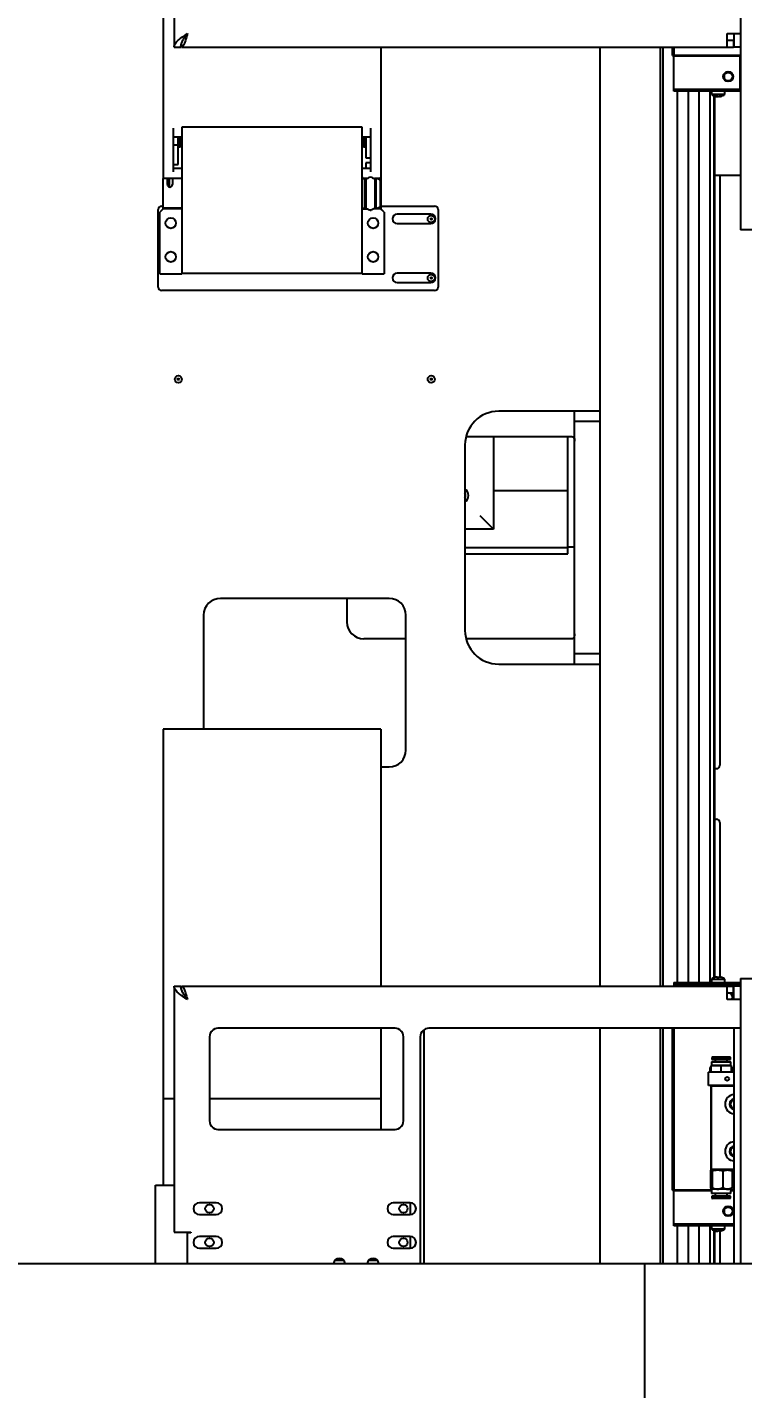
# Model space of a CAD drawing. Header units: inches. Extents: x -347369 to -260369, y 119522 to 149869.
# Drawn here: x -326279 to -325855, y 139435 to 140242 of the extents above; entities that cross this region are included whole.
import ezdxf

# ---------------------------------------------------------------- set-up
doc = ezdxf.new("R2010")
doc.units = ezdxf.units.IN
doc.header["$LTSCALE"] = 300
doc.layers.add('MACCHINA', color=40, linetype='Continuous')
doc.layers.add('QUOTE', color=7, linetype='Continuous')
doc.styles.get("Standard").update_dxf_attribs({"font": 'romans.shx'})
doc.dimstyles.new('sc1a100_pollici', dxfattribs={"dimscale": 100, "dimtxt": 3, "dimasz": 3, "dimexe": 0, "dimexo": 0, "dimgap": 1, "dimtad": 1, "dimzin": 12, "dimdsep": 46, "dimtxsty": 'Standard', "dimblk": 'CLOSEDBLANK', "dimcen": 1, "dimclrd": 253, "dimclre": 253, "dimclrt": 2, "dimadec": 0, "dimazin": 3, "dimtfac": 1, "dimtmove": 0, "dimatfit": 1, "dimldrblk": 'CLOSEDBLANK', "dimfxl": 1, "dimtolj": 1, "dimtzin": 0, "dimarcsym": 0})

# ---------------------------------------------------------------- blocks, each defined once
blk = doc.blocks.new('_ClosedBlank')
at = {"color": 0, "linetype": 'ByBlock', "lineweight": -2}
for p, q in [((-1, 0.1667), (0, 0)), ((-1, 0.1667), (-1, -0.1667)), ((0, 0), (-1, -0.1667))]:
    blk.add_line(p, q, dxfattribs=at)
blk = doc.blocks.new('*D15')
at = {"layer": 'Defpoints', "color": 0, "transparency": 16777216}
for p in [(-345563.63, 144199.66), (-325383.62, 140999.66), (-345563.63, 139848.16)]:
    blk.add_point(p, dxfattribs=at)
at = {"layer": 'QUOTE', "color": 253, "lineweight": -2, "transparency": 16777216}
for p, q in [((-345563.63, 139848.16), (-345563.63, 144199.66)), ((-325683.62, 144199.66), (-345263.63, 144199.66)), ((-325383.62, 140999.66), (-325383.62, 144199.66))]:
    blk.add_line(p, q, dxfattribs=at)
at = {"layer": 'QUOTE', "color": 253, "lineweight": -2, "transparency": 16777216, "xscale": 300, "yscale": 300, "zscale": 300, "rotation": 180}
blk.add_blockref('_ClosedBlank', (-345563.63, 144199.66), dxfattribs=at)
at = {"layer": 'QUOTE', "color": 253, "lineweight": -2, "transparency": 16777216, "xscale": 300, "yscale": 300, "zscale": 300}
blk.add_blockref('_ClosedBlank', (-325383.62, 144199.66), dxfattribs=at)
at = {"layer": 'QUOTE', "color": 2, "transparency": 16777216, "char_height": 300, "attachment_point": 5}
for s, insert in [('\\A1;20180', (-335458.63, 144449.66)), ('\\A1;[66\'-2 1/2"]', (-335458.63, 143871.08))]:
    blk.add_mtext(s, dxfattribs=dict(at, insert=insert))
blk = doc.blocks.new('A$C27be3406')
at = {"layer": 'MACCHINA'}
for p, q in [((-815, 1453.5), (-815, 1153.06)), ((-472.5, 1453.5), (-472.5, 1122.5)), ((-808.5, 1436), (-808.5, 1231)), ((-480.5, 1231), (-480.5, 1239)), ((-480.5, 1239), (-472.5, 1239)), ((-476.5, 1239), (-476.5, 1231)), ((-808.5, 1231), (-804.5, 1231)), ((-804.2, 1231), (-804.2, 1232.97)), ((-804.2, 1231), (-476.8, 1231)), ((-686, 1231), (-686, 1154.06)), ((-556, 1231), (-556, 674)), ((-520, 674), (-520, 1231)), ((-518.6, 1231), (-518.6, 674)), ((-513, 1226), (-513, 1231)), ((-512, 1226), (-512, 1231)), ((-480.5, 1235), (-476.8, 1235)), ((-476.8, 1235), (-476.8, 1231)), ((-472.5, 1231), (-476.5, 1231)), ((-513, 1226), (-512.5, 1225.5)), ((-512.5, 1225.5), (-512, 1226)), ((-472.5, 1225.5), (-512.5, 1225.5)), ((-512.23, 1204.85), (-512.23, 1225.5)), ((-472.5, 1226), (-512, 1226)), ((-472.87, 1204.85), (-472.87, 1225.5)), ((-482.12, 1212.52), (-482.12, 1214.49)), ((-472.87, 1205.85), (-512.23, 1205.85)), ((-472.87, 1204.85), (-512.23, 1204.85)), ((-510.14, 1204.85), (-510.14, 676.15)), ((-503.64, 1204.85), (-503.64, 676.15)), ((-497.36, 1204.85), (-497.36, 676.15)), ((-490.86, 1204.85), (-490.86, 676.15)), ((-489.87, 1204.85), (-489.87, 1202.85)), ((-481.87, 1202.85), (-481.87, 1204.85)), ((-481.87, 1202.85), (-489.87, 1202.85)), ((-488.5, 1202.11), (-488.5, 678.89)), ((-488, 1201.93), (-488, 679.05)), ((-486.95, 1201.68), (-486.93, 1201.71)), ((-486.76, 1201.68), (-486.69, 1201.93)), ((-486.51, 1201.68), (-486.34, 1201.94)), ((-486.05, 1201.68), (-486.11, 1201.92)), ((-485.24, 1201.68), (-485.31, 1201.8)), ((-484.99, 1201.68), (-485, 1201.72)), ((-484.8, 1201.68), (-484.84, 1201.76)), ((-809, 1182.91), (-809, 1156.95)), ((-804, 1183.41), (-804, 1096.71)), ((-697, 1183.41), (-804, 1183.41)), ((-697, 1096.56), (-697, 1183.41)), ((-692, 1182.91), (-692, 1156.95)), ((-804, 1177.56), (-809, 1177.56)), ((-806.2, 1172.81), (-809, 1172.81)), ((-806.2, 1161.31), (-806.2, 1177.56)), ((-806.04, 1176.56), (-806.2, 1176.56)), ((-806.2, 1172.16), (-806.04, 1172.16)), ((-806.04, 1172.16), (-806.04, 1176.56)), ((-806.04, 1172.16), (-805.69, 1171.81)), ((-805.69, 1171.81), (-805.69, 1176.56)), ((-805.29, 1176.56), (-805.69, 1176.56)), ((-805.69, 1171.81), (-805.29, 1171.81)), ((-692, 1177.56), (-697, 1177.56)), ((-695.31, 1176.56), (-695.71, 1176.56)), ((-695.71, 1171.81), (-695.31, 1171.81)), ((-695.31, 1176.56), (-695.31, 1171.81)), ((-695.31, 1171.81), (-694.96, 1172.16)), ((-694.96, 1176.56), (-694.96, 1172.16)), ((-694.8, 1176.56), (-694.96, 1176.56)), ((-694.96, 1172.16), (-694.8, 1172.16)), ((-694.8, 1177.56), (-694.8, 1165.31)), ((-694.8, 1165.31), (-692, 1165.31)), ((-809, 1161.31), (-806.2, 1161.31)), ((-804, 1158.95), (-809, 1158.95)), ((-692, 1158.95), (-697, 1158.95)), ((-692, 1162.31), (-694.8, 1162.31)), ((-694.8, 1162.31), (-694.8, 1158.95)), ((-488, 1155), (-472.5, 1155)), ((-484.89, 1155), (-484.89, 805)), ((-804, 1153.06), (-815, 1153.06)), ((-812.5, 1152.96), (-815, 1152.96)), ((-815, 1135.06), (-815, 1152.96)), ((-812.5, 1149.46), (-812.5, 1152.96)), ((-811.5, 1151.94), (-812.3, 1151.94)), ((-811.5, 1153.06), (-811.5, 1148.06)), ((-811.5, 1148.06), (-810.47, 1148.06)), ((-810.5, 1148.05), (-810.5, 1148.06)), ((-809.5, 1153.06), (-809.5, 1149.46)), ((-804, 1152.96), (-809.5, 1152.96)), ((-806.47, 1153.06), (-806.47, 1152.96)), ((-805, 1152.96), (-805, 1153.06)), ((-694.8, 1152.96), (-697, 1152.96)), ((-694.24, 1153.06), (-696, 1153.06)), ((-695.33, 1135.46), (-695.33, 1152.96)), ((-695, 1153.06), (-695, 1152.96)), ((-694.8, 1152.96), (-694.8, 1135.46)), ((-687, 1153.06), (-689.76, 1153.06)), ((-689.2, 1135.46), (-689.2, 1152.96)), ((-687.5, 1152.96), (-689.2, 1152.96)), ((-689, 1152.96), (-689, 1153.06)), ((-688.67, 1135.46), (-688.67, 1152.96)), ((-686.34, 1151.46), (-686.34, 1136.96)), ((-686, 1152.96), (-686, 1135.06)), ((-818, 1088.56), (-818, 1134.56)), ((-816, 1134.06), (-817, 1133.06)), ((-817, 1096.56), (-817, 1133.06)), ((-816, 1136.56), (-815, 1136.56)), ((-804, 1135.46), (-815, 1135.46)), ((-804, 1135.06), (-815, 1135.06)), ((-811.5, 1135.46), (-811.5, 1135.06)), ((-809.5, 1135.46), (-809.5, 1135.06)), ((-806.47, 1135.46), (-806.47, 1135.06)), ((-805, 1135.06), (-805, 1135.46)), ((-697, 1135.46), (-694.8, 1135.46)), ((-696, 1135.06), (-694.24, 1135.06)), ((-695, 1135.46), (-695, 1135.06)), ((-686, 1135.06), (-689.76, 1135.06)), ((-689.2, 1135.46), (-687.5, 1135.46)), ((-689, 1135.06), (-689, 1135.46)), ((-686, 1136.56), (-654, 1136.56)), ((-684, 1133.06), (-685, 1134.06)), ((-684, 1133.06), (-684, 1096.56)), ((-656.25, 1131.81), (-676.25, 1131.81)), ((-652, 1134.56), (-652, 1088.56)), ((-676.25, 1126.31), (-656.25, 1126.31)), ((-452.5, 1122.5), (-472.5, 1122.5)), ((-817, 1096.56), (-804, 1096.56)), ((-697, 1096.71), (-804, 1096.71)), ((-804, 1096.71), (-804, 1096.56)), ((-697, 1096.56), (-684, 1096.56)), ((-656.25, 1096.81), (-676.25, 1096.81)), ((-676.25, 1091.31), (-656.25, 1091.31)), ((-654, 1086.56), (-816, 1086.56)), ((-556, 1015), (-616, 1015)), ((-571, 865), (-571, 1015)), ((-571, 1009), (-556, 1009)), ((-636, 995), (-636, 885)), ((-635.36, 1000), (-572.61, 1000)), ((-619, 1000), (-619, 945)), ((-575, 934.3), (-575, 1000)), ((-619, 968), (-575, 968)), ((-575.07, 930.46), (-575.07, 968)), ((-619, 945), (-627, 953)), ((-619, 945), (-636, 945)), ((-636, 934.22), (-575.07, 934.22)), ((-636, 930.46), (-575.07, 930.46)), ((-571, 934.3), (-575, 934.3)), ((-681, 904), (-781, 904)), ((-706, 904), (-706, 890)), ((-791, 894), (-791, 826.37)), ((-671, 814), (-671, 894)), ((-671, 880), (-696, 880)), ((-572.61, 880), (-635.36, 880)), ((-616, 865), (-556, 865)), ((-556, 871), (-571, 871)), ((-686, 826.37), (-815, 826.37)), ((-815, 826.37), (-815, 556)), ((-686, 826.37), (-686, 674)), ((-686, 804), (-681, 804)), ((-488, 803), (-486.83, 803)), ((-488, 773), (-486.83, 773)), ((-484.89, 771), (-484.89, 679.31)), ((-488, 679.05), (-488.01, 679.07)), ((-486.8, 679.32), (-486.76, 679.26)), ((-486.45, 679.32), (-486.45, 679.05)), ((-485.3, 679.32), (-485.3, 679.05)), ((-484.95, 679.32), (-484.99, 679.26)), ((-483.75, 679.05), (-483.74, 679.07)), ((-472.5, 678.5), (-472.5, 509.5)), ((-472.5, 678.5), (-402.5, 678.5)), ((-808.5, 674), (-804.5, 674)), ((-808.5, 674), (-808.5, 528)), ((-804.2, 674), (-476.8, 674)), ((-804.2, 672.03), (-804.2, 674)), ((-512.23, 676.15), (-472.87, 676.15)), ((-512.23, 676.15), (-512.23, 674)), ((-512.23, 675.15), (-472.87, 675.15)), ((-489.87, 678.15), (-489.87, 676.15)), ((-489.87, 678.15), (-481.87, 678.15)), ((-481.87, 676.15), (-481.87, 678.15)), ((-480.5, 666), (-480.5, 674)), ((-476.8, 670), (-476.8, 674)), ((-472.5, 674), (-476.5, 674)), ((-476.5, 666), (-476.5, 674)), ((-472.87, 676.15), (-472.87, 674)), ((-480.5, 670), (-476.8, 670)), ((-472.5, 666), (-480.5, 666)), ((-677.5, 649), (-782.5, 649)), ((-686, 649), (-686, 589)), ((-660.5, 648), (-660.5, 509.5)), ((-472.5, 649), (-657.5, 649)), ((-556, 649), (-556, 509.5)), ((-520, 509.5), (-520, 649)), ((-518.6, 649), (-518.6, 509.5)), ((-513, 553), (-513, 649)), ((-512, 553), (-512, 649)), ((-476.5, 649), (-476.5, 509.5)), ((-787.5, 644), (-787.5, 594)), ((-672.5, 594), (-672.5, 644)), ((-662.5, 644), (-662.5, 509.5)), ((-489.2, 632), (-489.5, 631.7)), ((-489.5, 631.7), (-489.5, 630.5)), ((-489.5, 631.7), (-478.5, 631.7)), ((-489.5, 630.5), (-478.5, 630.5)), ((-489.2, 632), (-478.8, 632)), ((-487.55, 630.5), (-487.55, 629)), ((-480.45, 629), (-480.45, 630.5)), ((-478.5, 631.7), (-478.8, 632)), ((-478.5, 630.5), (-478.5, 631.7)), ((-491.5, 615), (-491.5, 623)), ((-476.5, 623), (-491.5, 623)), ((-490, 625.75), (-490.54, 625.47)), ((-490.54, 623), (-490.54, 625.47)), ((-490, 626.4), (-490.13, 626.27)), ((-490, 626.75), (-487, 627)), ((-478, 627), (-490, 627)), ((-490, 623), (-490, 626.75)), ((-489.75, 629), (-489.75, 627)), ((-489.75, 629), (-478.25, 629)), ((-487, 627), (-484, 626.75)), ((-484, 626.75), (-481, 627)), ((-484, 623), (-484, 626.75)), ((-481, 627), (-478, 626.75)), ((-478.25, 627), (-478.25, 629)), ((-478, 623), (-478, 626.75)), ((-477.87, 626.27), (-478, 626.4)), ((-477.46, 623), (-477.46, 625.47)), ((-476.5, 615), (-491.5, 615)), ((-490, 614.8), (-489.8, 615)), ((-490, 565.2), (-490, 614.8)), ((-490, 614.8), (-476.5, 614.8)), ((-489.8, 565), (-489.8, 615)), ((-808.5, 607.16), (-815, 607.16)), ((-686, 607.16), (-787.5, 607.16)), ((-782.5, 589), (-677.5, 589)), ((-490.4, 564.41), (-490.4, 554.53)), ((-489.9, 565), (-490.07, 564.9)), ((-476.5, 565.2), (-490, 565.2)), ((-489.8, 565), (-490, 565.2)), ((-476.5, 565), (-489.9, 565)), ((-489.49, 564.41), (-489.49, 554.53)), ((-483.09, 564.41), (-483.09, 554.53)), ((-477.93, 564.9), (-478.1, 565)), ((-477.6, 564.41), (-477.6, 554.53)), ((-819.5, 509.5), (-819.5, 556)), ((-819.5, 556), (-808.5, 556)), ((-513, 553), (-512.5, 552.5)), ((-512.5, 552.5), (-512, 553)), ((-489.75, 552.5), (-512.5, 552.5)), ((-512.23, 531.85), (-512.23, 552.5)), ((-489.75, 553), (-512, 553)), ((-490.07, 553.67), (-489.9, 553.5)), ((-478.1, 553.5), (-489.9, 553.5)), ((-489.75, 553.5), (-489.75, 551)), ((-478.25, 551), (-489.75, 551)), ((-489.5, 549.5), (-489.5, 548.3)), ((-478.5, 549.5), (-489.5, 549.5)), ((-487.55, 551), (-487.55, 549.5)), ((-480.45, 549.5), (-480.45, 551)), ((-478.5, 548.3), (-478.5, 549.5)), ((-478.25, 551), (-478.25, 553.5)), ((-476.5, 553), (-478.25, 553)), ((-476.5, 552.5), (-478.25, 552.5)), ((-478.1, 553.5), (-477.93, 553.67)), ((-783.5, 545.5), (-793.5, 545.5)), ((-668.5, 545.5), (-678.5, 545.5)), ((-668.5, 545.5), (-668.5, 538.5)), ((-489.5, 548.3), (-489.2, 548)), ((-478.5, 548.3), (-489.5, 548.3)), ((-478.8, 548), (-489.2, 548)), ((-482.12, 539.52), (-482.12, 541.49)), ((-478.8, 548), (-478.5, 548.3)), ((-793.5, 538.5), (-783.5, 538.5)), ((-678.5, 538.5), (-668.5, 538.5)), ((-808.5, 528), (-798.5, 528)), ((-800.5, 509.5), (-800.5, 527.7)), ((-798.5, 527.7), (-800.5, 527.7)), ((-798.5, 528), (-798.5, 527.7)), ((-783.5, 525.5), (-793.5, 525.5)), ((-668.5, 525.5), (-678.5, 525.5)), ((-668.5, 525.5), (-668.5, 518.5)), ((-476.5, 532.85), (-512.23, 532.85)), ((-476.5, 531.85), (-512.23, 531.85)), ((-510.14, 531.85), (-510.14, 509.5)), ((-503.64, 531.85), (-503.64, 509.5)), ((-497.36, 531.85), (-497.36, 509.5)), ((-490.86, 531.85), (-490.86, 509.5)), ((-489.87, 531.85), (-489.87, 529.85)), ((-481.87, 529.85), (-489.87, 529.85)), ((-488.5, 529.11), (-488.5, 509.5)), ((-488, 528.93), (-488, 509.5)), ((-486.95, 528.68), (-486.93, 528.71)), ((-486.76, 528.68), (-486.69, 528.93)), ((-486.51, 528.68), (-486.34, 528.94)), ((-486.05, 528.68), (-486.11, 528.92)), ((-485.24, 528.68), (-485.31, 528.8)), ((-484.99, 528.68), (-485, 528.72)), ((-484.89, 528.7), (-484.89, 509.5)), ((-484.8, 528.68), (-484.84, 528.76)), ((-481.87, 529.85), (-481.87, 531.85)), ((-793.5, 518.5), (-783.5, 518.5)), ((-678.5, 518.5), (-668.5, 518.5)), ((-1220, 509.5), (-393.42, 509.5)), ((-712.95, 511.5), (-708.05, 511.5)), ((-692.95, 511.5), (-688.05, 511.5)), ((-529.49, 509.5), (-529.49, 380.5))]:
    blk.add_line(p, q, dxfattribs=at)
at = {"layer": 'MACCHINA', "flags": 128}
for points in [[(-486.75, 1201.72), (-486.65, 1201.71), (-486.51, 1201.68)], [(-484.82, 1201.71), (-484.88, 1201.7), (-484.99, 1201.68)], [(-476.91, 667.5), (-477.09, 666.49), (-477.32, 666)], [(-486.75, 528.72), (-486.65, 528.71), (-486.51, 528.68)], [(-484.82, 528.71), (-484.88, 528.7), (-484.99, 528.68)]]:
    blk.add_lwpolyline(points, dxfattribs=at)
at = {"layer": 'MACCHINA'}
for centre, radius in [((-479.87, 1213.5), 2.96), ((-479.87, 1213.5), 2.46), ((-656, 1129), 2.1), ((-810.5, 1126.56), 3.1), ((-690.5, 1126.56), 3.1), ((-656, 1129), 0.436), ((-810.5, 1106.56), 3.1), ((-690.5, 1106.56), 3.1), ((-656, 1094), 2.1), ((-656, 1094), 0.436), ((-806, 1034), 2.1), ((-806, 1034), 0.436), ((-656, 1034), 2.1), ((-656, 1034), 0.436), ((-480.5, 619), 1.1), ((-787.5, 542), 2.5), ((-672.5, 542), 2.5), ((-479.87, 540.5), 2.96), ((-479.87, 540.5), 2.46), ((-787.5, 522), 2.5), ((-672.5, 522), 2.5)]:
    blk.add_circle(centre, radius, dxfattribs=at)
for centre, radius, start, end in [((-485.87, 1208.62), 7.03, 235.29195, 257.66181), ((-485.73, 1208.95), 7.34, 254.95267, 261.96082), ((-486.23, 1205.86), 4.23, 250.58368, 260.24182), ((-486.09, 1207.64), 6.02, 257.66043, 261.78959), ((-486.69, 1208.55), 6.62, 265.39648, 274.60352), ((-486.25, 1203.09), 1.49, 229.41624, 249.95568), ((-485.24, 1205.08), 3.49, 250.13648, 256.68392), ((-485.18, 1203.09), 1.49, 229.41624, 249.95568), ((-486.48, 1202.91), 1.29, 289.33387, 297.89208), ((-486.55, 1205.26), 3.68, 283.44538, 292.51666), ((-486.1, 1207.67), 6.05, 278.22386, 289.03336), ((-485.51, 1201.95), 0.378, 316.26726, 347.48177), ((-485.66, 1207.67), 6.05, 278.22386, 289.03336), ((-485.87, 1208.62), 7.02, 282.33819, 304.70805), ((-483.91, 1203.08), 1.15, 258.92374, 281.07626), ((-805.29, 1172.61), 0.8, 270, 0), ((-695.71, 1172.61), 0.8, 180, 270), ((-811, 1149.46), 1.5, 180, 0), ((-687.5, 1151.46), 1.5, 0, 90), ((-816, 1134.56), 2, 90, 180), ((-687.5, 1136.96), 1.5, 270, 0), ((-676.25, 1129.06), 2.75, 90, 270), ((-656.25, 1129.06), 2.75, 270, 90), ((-654, 1134.56), 2, 0, 90), ((-676.25, 1094.06), 2.75, 90, 270), ((-656.25, 1094.06), 2.75, 270, 90), ((-816, 1088.56), 2, 180, 270), ((-654, 1088.56), 2, 270, 0), ((-616, 995), 20, 90, 180), ((-639, 965), 5, 306.8699, 53.1301), ((-639, 965), 3.4, 331.92751, 28.07249), ((-781, 894), 10, 90, 180), ((-681, 894), 10, 0, 90), ((-696, 890), 10, 180, 270), ((-616, 885), 20, 180, 270), ((-681, 814), 10, 270, 0), ((-486.86, 804.97), 1.97, 271.01019, 0.97576), ((-486.86, 771.03), 1.97, 359.02424, 88.98981), ((-485.87, 672.38), 7.03, 107.68791, 124.70805), ((-485.87, 672.38), 7, 97.58949, 107.658), ((-486.36, 677.69), 1.69, 105.01565, 120.75108), ((-485.46, 673.27), 6.13, 99.31701, 106.76112), ((-485.87, 671.31), 7.75, 85.7473, 94.2527), ((-486.29, 673.27), 6.13, 73.23888, 80.68299), ((-485.38, 677.69), 1.69, 59.24892, 74.98435), ((-485.87, 672.38), 7, 72.342, 82.41051), ((-485.87, 672.38), 7.03, 55.29195, 72.31209), ((-479.87, 667.5), 2.46, 322.40123, 104.78539), ((-479.87, 667.5), 2.96, 0, 57.67438), ((-782.5, 644), 5, 90, 180), ((-677.5, 644), 5, 0, 90), ((-657.5, 644), 5, 90, 180), ((-476, 604), 5.75, 94.98854, 265.01146), ((-476, 604), 3.15, 99.1332, 260.8668), ((-476, 604), 3, 99.59407, 260.40593), ((-476, 604), 2.5, 101.53696, 258.46304), ((-782.5, 594), 5, 180, 270), ((-677.5, 594), 5, 270, 0), ((-476, 576), 5.75, 94.98854, 265.01146), ((-476, 576), 3.15, 99.1332, 260.8668), ((-476, 576), 3, 99.59407, 260.40593), ((-476, 576), 2.5, 101.53696, 258.46304), ((-793.5, 542), 3.5, 90, 270), ((-783.5, 542), 3.5, 270, 90), ((-678.5, 542), 3.5, 90, 270), ((-668.5, 542), 3.5, 270, 90), ((-793.5, 522), 3.5, 90, 270), ((-783.5, 522), 3.5, 270, 90), ((-678.5, 522), 3.5, 90, 270), ((-668.5, 522), 3.5, 270, 90), ((-485.87, 535.63), 7.02, 235.29195, 257.66181), ((-485.73, 535.95), 7.34, 254.95267, 261.96082), ((-486.23, 532.86), 4.23, 250.58368, 260.24182), ((-486.09, 534.64), 6.02, 257.66043, 261.78959), ((-486.69, 535.55), 6.62, 265.39648, 274.60352), ((-486.25, 530.09), 1.49, 229.41624, 249.95568), ((-485.24, 532.08), 3.49, 250.13648, 256.68392), ((-485.18, 530.09), 1.49, 229.41624, 249.95568), ((-486.48, 529.91), 1.29, 289.33387, 297.89204), ((-486.55, 532.26), 3.68, 283.44538, 292.51666), ((-486.1, 534.67), 6.05, 278.22386, 289.03336), ((-485.51, 528.95), 0.378, 316.26726, 347.48177), ((-485.66, 534.67), 6.05, 278.22386, 289.03336), ((-485.87, 535.63), 7.02, 282.33819, 304.70805), ((-483.91, 530.08), 1.15, 258.92374, 281.07626), ((-710.5, 509), 3.5, 8.21321, 171.78679), ((-690.5, 509), 3.5, 8.21321, 171.78679)]:
    blk.add_arc(centre, radius, start, end, dxfattribs=at)
for points in [[(-808.5, 1231), (-808.38, 1231.67), (-808.14, 1233), (-806.29, 1235), (-803.64, 1237), (-801.55, 1238.33), (-800.5, 1239)], [(-804.5, 1231), (-804.44, 1231.67), (-804.32, 1233), (-803.39, 1235), (-802.07, 1237), (-801.02, 1238.33), (-800.5, 1239)], [(-800.5, 666), (-801.55, 666.67), (-803.64, 668), (-806.29, 670), (-808.14, 672), (-808.38, 673.33), (-808.5, 674)], [(-800.5, 666), (-801.02, 666.67), (-802.07, 668), (-803.39, 670), (-804.32, 672), (-804.44, 673.33), (-804.5, 674)]]:
    blk.add_open_spline(points, degree=3, dxfattribs=at)
for points, knots in [([(-800.5, 1239), (-800.78, 1238.06), (-801.33, 1236.19), (-802.16, 1233.71), (-802.99, 1231.9), (-803.67, 1231.09), (-804.07, 1231.02), (-804.2, 1231)], [0, 0, 0, 0, 0.2238342, 0.4477012, 0.6715683, 0.8954351, 1, 1, 1, 1]), ([(-805.69, 1176.56), (-805.76, 1176.56), (-805.88, 1176.56), (-805.99, 1176.56), (-806.04, 1176.56)], [0, 0, 0, 0, 0.56, 1, 1, 1, 1]), ([(-804.49, 1176.56), (-804.51, 1176.56), (-804.53, 1176.56), (-804.71, 1176.56), (-804.93, 1176.56), (-805.14, 1176.56), (-805.24, 1176.56), (-805.29, 1176.56)], [0, 0, 0, 0, 0.2497985, 0.4993355, 0.7484119, 0.8749551, 1, 1, 1, 1]), ([(-804.49, 1172.61), (-804.49, 1172.68), (-804.49, 1172.81), (-804.49, 1173.83), (-804.49, 1175.13), (-804.49, 1176.08), (-804.49, 1176.56)], [0, 0, 0, 0, 0.274169, 0.561437, 0.780909, 1, 1, 1, 1]), ([(-696.51, 1176.56), (-696.51, 1175.97), (-696.51, 1174.75), (-696.51, 1173.48), (-696.51, 1172.74), (-696.51, 1172.65), (-696.51, 1172.61)], [0, 0, 0, 0, 0.274169, 0.561437, 0.780909, 1, 1, 1, 1]), ([(-695.71, 1176.56), (-695.76, 1176.56), (-695.86, 1176.56), (-696.07, 1176.56), (-696.29, 1176.56), (-696.47, 1176.56), (-696.49, 1176.56), (-696.51, 1176.56)], [0, 0, 0, 0, 0.125617, 0.250949, 0.500408, 0.749365, 1, 1, 1, 1]), ([(-694.96, 1176.56), (-695.02, 1176.56), (-695.14, 1176.56), (-695.25, 1176.56), (-695.31, 1176.56)], [0, 0, 0, 0, 0.56, 1, 1, 1, 1]), ([(-812.5, 1152.13), (-812.5, 1152.11), (-812.49, 1152.06), (-812.46, 1152.01), (-812.43, 1151.98), (-812.39, 1151.96), (-812.35, 1151.94), (-812.32, 1151.94), (-812.3, 1151.94)], [0, 0, 0, 0, 0.2501748, 0.4982718, 0.6278561, 0.7489235, 0.8764546, 1, 1, 1, 1]), ([(-697, 1154.06), (-696.99, 1153.96), (-696.97, 1153.76), (-696.84, 1153.49), (-696.62, 1153.25), (-696.33, 1153.09), (-696.11, 1153.07), (-696, 1153.06)], [0, 0, 0, 0, 0.146754, 0.316126, 0.510248, 0.757793, 1, 1, 1, 1]), ([(-694.24, 1153.06), (-694.07, 1153.08), (-693.74, 1153.13), (-692.99, 1153.49), (-692.4, 1153.83), (-692, 1154.06)], [0, 0, 0, 0, 0.251076, 0.501444, 1, 1, 1, 1]), ([(-692, 1154.06), (-691.6, 1153.83), (-691.01, 1153.49), (-690.26, 1153.13), (-689.93, 1153.08), (-689.76, 1153.06)], [0, 0, 0, 0, 0.498562, 0.748927, 1, 1, 1, 1]), ([(-687.97, 1152.96), (-687.76, 1152.94), (-687.35, 1152.9), (-686.9, 1152.63), (-686.62, 1152.33), (-686.47, 1152.06), (-686.36, 1151.77), (-686.35, 1151.57), (-686.34, 1151.46)], [0, 0, 0, 0, 0.249557, 0.498576, 0.623405, 0.748939, 0.874156, 1, 1, 1, 1]), ([(-686, 1154.06), (-686.01, 1153.96), (-686.03, 1153.76), (-686.16, 1153.49), (-686.38, 1153.25), (-686.67, 1153.09), (-686.89, 1153.07), (-687, 1153.06)], [0, 0, 0, 0, 0.146754, 0.316126, 0.510248, 0.757793, 1, 1, 1, 1]), ([(-686, 1154.06), (-686, 1154.02), (-686, 1153.95), (-686, 1153.41), (-686, 1152.74), (-686, 1152.28), (-686, 1152.06)], [0, 0, 0, 0, 0.271194, 0.561835, 0.788491, 1, 1, 1, 1]), ([(-816, 1134.06), (-815.86, 1134.2), (-815.58, 1134.47), (-815.27, 1134.79), (-815.1, 1134.96), (-815.01, 1135.04), (-815, 1135.05), (-815, 1135.06)], [0, 0, 0, 0, 0.31012, 0.616121, 0.758896, 0.886022, 1, 1, 1, 1]), ([(-697, 1134.06), (-696.99, 1134.15), (-696.97, 1134.35), (-696.84, 1134.63), (-696.62, 1134.87), (-696.33, 1135.03), (-696.11, 1135.05), (-696, 1135.06)], [0, 0, 0, 0, 0.1467542, 0.3161257, 0.5102478, 0.7577933, 1, 1, 1, 1]), ([(-694.24, 1135.06), (-694.07, 1135.03), (-693.74, 1134.98), (-692.99, 1134.63), (-692.4, 1134.29), (-692, 1134.06)], [0, 0, 0, 0, 0.251076, 0.501444, 1, 1, 1, 1]), ([(-689.76, 1135.06), (-689.88, 1135.04), (-690.2, 1135.01), (-690.9, 1134.69), (-691.54, 1134.33), (-691.94, 1134.09), (-692, 1134.06), (-692, 1134.06)], [0, 0, 0, 0, 0.1849575, 0.4910227, 0.9275049, 0.9959918, 1, 1, 1, 1]), ([(-686.34, 1136.96), (-686.35, 1136.86), (-686.36, 1136.66), (-686.47, 1136.36), (-686.62, 1136.1), (-686.9, 1135.8), (-687.35, 1135.52), (-687.76, 1135.48), (-687.97, 1135.46)], [0, 0, 0, 0, 0.125035, 0.250492, 0.375649, 0.500724, 0.749948, 1, 1, 1, 1]), ([(-686.68, 1135.74), (-686.65, 1135.71), (-686.48, 1135.54), (-686.27, 1135.33), (-686.1, 1135.15), (-686.01, 1135.07), (-686, 1135.06), (-686, 1135.06)], [0, 0, 0, 0, 0.093491, 0.495579, 0.683187, 0.850232, 1, 1, 1, 1]), ([(-686, 1135.06), (-685.99, 1135.05), (-685.97, 1135.03), (-685.84, 1134.9), (-685.62, 1134.68), (-685.33, 1134.39), (-685.11, 1134.17), (-685, 1134.06)], [0, 0, 0, 0, 0.146754, 0.316126, 0.510248, 0.757793, 1, 1, 1, 1]), ([(-572.61, 1000), (-572.22, 999.93), (-571.44, 999.78), (-571.04, 998.64), (-571.01, 997.56), (-571, 997.14)], [0, 0, 0, 0, 0.380048, 0.760777, 1, 1, 1, 1]), ([(-571, 882.86), (-571.03, 882.22), (-571.09, 880.93), (-571.69, 880.11), (-572.36, 880.03), (-572.61, 880)], [0, 0, 0, 0, 0.380173, 0.760971, 1, 1, 1, 1]), ([(-804.2, 674), (-803.92, 673.9), (-803.37, 673.71), (-802.54, 672.22), (-801.71, 670.03), (-801.03, 667.81), (-800.63, 666.44), (-800.5, 666)], [0, 0, 0, 0, 0.223834, 0.447701, 0.671568, 0.895435, 1, 1, 1, 1]), ([(-490.54, 625.47), (-490.45, 625.7), (-490.31, 626.07), (-490.16, 626.2), (-490.1, 626.25)], [0, 0, 0, 0, 0.63107, 1, 1, 1, 1]), ([(-490, 627), (-490, 626.97), (-490, 626.93), (-490, 626.78), (-490, 626.75)], [0, 0, 0, 0, 0.775001, 1, 1, 1, 1]), ([(-478, 626.75), (-478, 626.78), (-478, 626.93), (-478, 626.97), (-478, 627)], [0, 0, 0, 0, 0.224999, 1, 1, 1, 1]), ([(-477.46, 625.47), (-477.55, 625.7), (-477.69, 626.07), (-477.84, 626.2), (-477.9, 626.25)], [0, 0, 0, 0, 0.63107, 1, 1, 1, 1]), ([(-476.88, 601.66), (-476.86, 601.67), (-476.75, 601.75), (-476.61, 601.8), (-476.5, 601.84)], [0, 0, 0, 0, 0.1693616, 1, 1, 1, 1]), ([(-476.88, 578.34), (-476.86, 578.33), (-476.75, 578.25), (-476.61, 578.2), (-476.5, 578.16)], [0, 0, 0, 0, 0.169362, 1, 1, 1, 1]), ([(-490.4, 564.41), (-490.32, 564.56), (-490.16, 564.87), (-489.85, 565.04), (-489.63, 564.65), (-489.49, 564.41)], [0, 0, 0, 0, 0.264874, 0.535491, 1, 1, 1, 1]), ([(-489.49, 564.41), (-488.94, 564.56), (-487.81, 564.87), (-485.64, 565.04), (-484.08, 564.65), (-483.09, 564.41)], [0, 0, 0, 0, 0.264874, 0.535491, 1, 1, 1, 1]), ([(-483.09, 564.41), (-482.61, 564.56), (-481.65, 564.87), (-479.78, 565.04), (-478.44, 564.65), (-477.6, 564.41)], [0, 0, 0, 0, 0.2648736, 0.5354914, 1, 1, 1, 1]), ([(-477.6, 564.41), (-477.68, 564.57), (-477.79, 564.82), (-477.91, 564.86), (-477.95, 564.87)], [0, 0, 0, 0, 0.684897, 1, 1, 1, 1]), ([(-490.4, 554.53), (-490.34, 554.31), (-490.21, 553.87), (-489.98, 553.5), (-489.73, 553.72), (-489.56, 554.28), (-489.49, 554.53)], [0, 0, 0, 0, 0.216461, 0.440323, 0.75191, 1, 1, 1, 1]), ([(-489.49, 554.53), (-489.05, 554.31), (-488.16, 553.87), (-486.51, 553.5), (-484.73, 553.72), (-483.59, 554.28), (-483.09, 554.53)], [0, 0, 0, 0, 0.216461, 0.440323, 0.75191, 1, 1, 1, 1]), ([(-483.09, 554.53), (-482.71, 554.31), (-481.95, 553.87), (-480.53, 553.5), (-479, 553.72), (-478.03, 554.28), (-477.6, 554.53)], [0, 0, 0, 0, 0.216461, 0.440323, 0.75191, 1, 1, 1, 1]), ([(-477.6, 554.53), (-477.66, 554.3), (-477.77, 553.89), (-477.89, 553.75), (-477.95, 553.69)], [0, 0, 0, 0, 0.5556163, 1, 1, 1, 1])]:
    blk.add_open_spline(points, degree=3, knots=knots, dxfattribs=at)

msp = doc.modelspace()

# ---------------------------------------------------------------- block references
at = {"layer": 'QUOTE'}
msp.add_blockref('A$C27be3406', (-325383.625, 138999.656), dxfattribs=at)

# ---------------------------------------------------------------- dimensions: what is measured, and where the dimension line sits
dim = msp.add_linear_dim(base=(-345563.625, 144199.656), p1=(-325383.625, 140999.656), p2=(-345563.625, 139848.156), dimstyle='sc1a100_pollici', override={"dimpost": '\\X'}, dxfattribs=at)
dim.commit()
dim.dimension.update_dxf_attribs({"geometry": '*D15', "text_midpoint": (-335458.627, 144199.656), "dimtype": 160})

doc.saveas('drawing.dxf')
